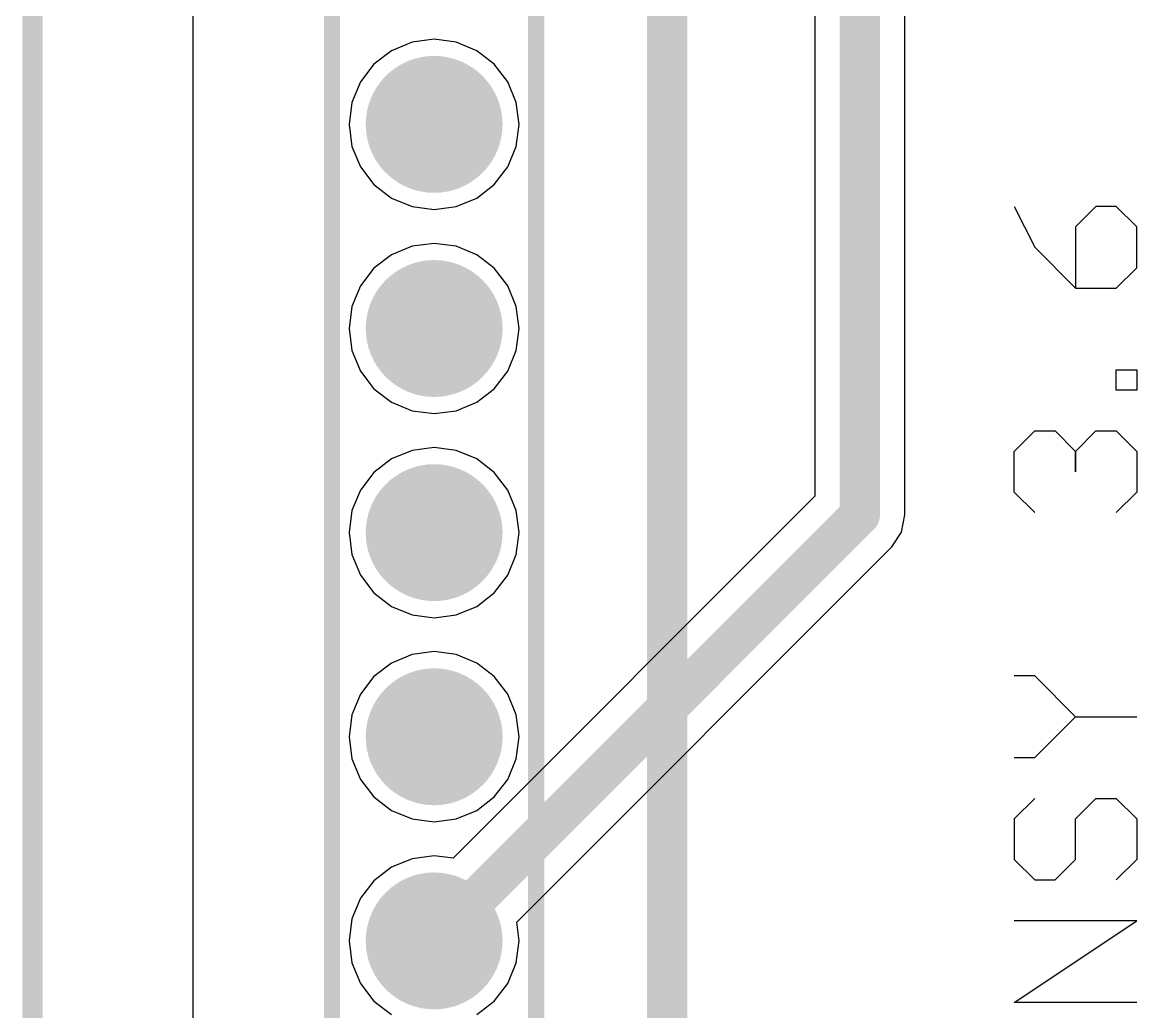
# Model space of a CAD drawing. Header units: millimetres. Extents: x -0.1 to 49.1, y -0.1 to 70.1.
# Drawn here: x -0.13 to 13.75, y 14.28 to 26.59 of the extents above; entities that cross this region are included whole.
import ezdxf

# ---------------------------------------------------------------- set-up
doc = ezdxf.new("R2010")
doc.units = ezdxf.units.MM
for name, color, linetype in [('BottomLayer', 5, 'Continuous'), ('BottomSolder', 6, 'Continuous'), ('Mechanical1', 6, 'Continuous'), ('MultiLayer', 9, 'Continuous'), ('TopLayer', 1, 'Continuous'), ('TopOverlay', 2, 'Continuous'), ('TopSolder', 216, 'Continuous')]:
    doc.layers.add(name, color=color, linetype=linetype)

# ---------------------------------------------------------------- blocks, each defined once
blk = doc.blocks.new('HDR1X24_24')
at = {"layer": 'BottomLayer', "const_width": 0.75}
for points in [[(9.785, 0, 1), (10.535, 0, 1)], [(12.325, 0, 1), (13.075, 0, 1)], [(14.865, 0, 1), (15.615, 0, 1)], [(17.405, 0, 1), (18.155, 0, 1)], [(19.945, 0, 1), (20.695, 0, 1)]]:
    blk.add_lwpolyline(points, format="xyb", close=True, dxfattribs=at)
at = {"layer": 'BottomSolder', "const_width": 0.852}
for points in [[(9.734, 0, 1), (10.586, 0, 1)], [(12.274, 0, 1), (13.126, 0, 1)], [(14.814, 0, 1), (15.666, 0, 1)], [(17.354, 0, 1), (18.206, 0, 1)], [(19.894, 0, 1), (20.746, 0, 1)]]:
    blk.add_lwpolyline(points, format="xyb", close=True, dxfattribs=at)
at = {"layer": 'MultiLayer', "const_width": 0.75}
for points in [[(9.785, 0, 1), (10.535, 0, 1)], [(12.325, 0, 1), (13.075, 0, 1)], [(14.865, 0, 1), (15.615, 0, 1)], [(17.405, 0, 1), (18.155, 0, 1)], [(19.945, 0, 1), (20.695, 0, 1)]]:
    blk.add_lwpolyline(points, format="xyb", close=True, dxfattribs=at)
at = {"layer": 'TopLayer', "const_width": 0.75}
for points in [[(9.785, 0, 1), (10.535, 0, 1)], [(12.325, 0, 1), (13.075, 0, 1)], [(14.865, 0, 1), (15.615, 0, 1)], [(17.405, 0, 1), (18.155, 0, 1)], [(19.945, 0, 1), (20.695, 0, 1)]]:
    blk.add_lwpolyline(points, format="xyb", close=True, dxfattribs=at)
at = {"layer": 'TopOverlay', "const_width": 0.2}
for points in [[(0.635, 1.27), (59.69, 1.27)], [(-1.27, -1.27), (59.69, -1.27)]]:
    blk.add_lwpolyline(points, dxfattribs=at)
at = {"layer": 'TopSolder', "const_width": 0.852}
for points in [[(9.734, 0, 1), (10.586, 0, 1)], [(12.274, 0, 1), (13.126, 0, 1)], [(14.814, 0, 1), (15.666, 0, 1)], [(17.354, 0, 1), (18.206, 0, 1)], [(19.894, 0, 1), (20.746, 0, 1)]]:
    blk.add_lwpolyline(points, format="xyb", close=True, dxfattribs=at)

msp = doc.modelspace()

# ---------------------------------------------------------------- linework, layer by layer
at = {"layer": 'BottomLayer'}
for p, q in [((2, 2), (2, 68)), ((9.739, 54.259), (9.739, 20.692)), ((10.861, 20.46), (10.861, 54.259)), ((5, 26.379), (4.726, 26.343)), ((5.274, 26.343), (5, 26.379)), ((4.47, 26.237), (4.251, 26.069)), ((4.726, 26.343), (4.47, 26.237)), ((5.53, 26.237), (5.274, 26.343)), ((5.749, 26.069), (5.53, 26.237)), ((4.251, 26.069), (4.083, 25.85)), ((5.917, 25.85), (5.749, 26.069)), ((4.083, 25.85), (3.977, 25.594)), ((6.023, 25.594), (5.917, 25.85)), ((3.977, 25.594), (3.941, 25.32)), ((6.059, 25.32), (6.023, 25.594)), ((3.941, 25.32), (3.977, 25.046)), ((6.023, 25.046), (6.059, 25.32)), ((3.977, 25.046), (4.083, 24.79)), ((5.917, 24.79), (6.023, 25.046)), ((4.083, 24.79), (4.251, 24.571)), ((5.749, 24.571), (5.917, 24.79)), ((4.251, 24.571), (4.47, 24.403)), ((5.53, 24.403), (5.749, 24.571)), ((4.47, 24.403), (4.726, 24.297)), ((4.726, 24.297), (5, 24.261)), ((5, 24.261), (5.274, 24.297)), ((5.274, 24.297), (5.53, 24.403)), ((4.726, 23.803), (4.47, 23.697)), ((5, 23.839), (4.726, 23.803)), ((5.274, 23.803), (5, 23.839)), ((5.53, 23.697), (5.274, 23.803)), ((4.47, 23.697), (4.251, 23.529)), ((5.749, 23.529), (5.53, 23.697)), ((4.251, 23.529), (4.083, 23.31)), ((5.917, 23.31), (5.749, 23.529)), ((4.083, 23.31), (3.977, 23.054)), ((6.023, 23.054), (5.917, 23.31)), ((3.977, 23.054), (3.941, 22.78)), ((6.059, 22.78), (6.023, 23.054)), ((3.941, 22.78), (3.977, 22.506)), ((6.023, 22.506), (6.059, 22.78)), ((3.977, 22.506), (4.083, 22.25)), ((5.917, 22.25), (6.023, 22.506)), ((4.083, 22.25), (4.251, 22.031)), ((5.749, 22.031), (5.917, 22.25)), ((4.251, 22.031), (4.47, 21.863)), ((5.53, 21.863), (5.749, 22.031)), ((4.47, 21.863), (4.726, 21.757)), ((5.274, 21.757), (5.53, 21.863)), ((4.726, 21.757), (5, 21.721)), ((5, 21.721), (5.274, 21.757)), ((4.726, 21.263), (4.47, 21.157)), ((5, 21.299), (4.726, 21.263)), ((5.274, 21.263), (5, 21.299)), ((5.53, 21.157), (5.274, 21.263)), ((4.47, 21.157), (4.251, 20.989)), ((5.749, 20.989), (5.53, 21.157)), ((4.251, 20.989), (4.083, 20.77)), ((5.917, 20.77), (5.749, 20.989)), ((4.083, 20.77), (3.977, 20.514)), ((9.739, 20.692), (5.235, 16.188)), ((6.023, 20.514), (5.917, 20.77)), ((3.977, 20.514), (3.941, 20.24)), ((6.059, 20.24), (6.023, 20.514)), ((10.818, 20.245), (10.861, 20.46)), ((3.941, 20.24), (3.977, 19.966)), ((6.023, 19.966), (6.059, 20.24)), ((10.697, 20.063), (10.818, 20.245)), ((6.028, 15.395), (10.697, 20.063)), ((3.977, 19.966), (4.083, 19.71)), ((5.917, 19.71), (6.023, 19.966)), ((4.083, 19.71), (4.251, 19.491)), ((5.749, 19.491), (5.917, 19.71)), ((4.251, 19.491), (4.47, 19.323)), ((5.53, 19.323), (5.749, 19.491)), ((4.47, 19.323), (4.726, 19.217)), ((5.274, 19.217), (5.53, 19.323)), ((4.726, 19.217), (5, 19.181)), ((5, 19.181), (5.274, 19.217)), ((5, 18.759), (4.726, 18.723)), ((5.274, 18.723), (5, 18.759)), ((4.47, 18.617), (4.251, 18.449)), ((4.726, 18.723), (4.47, 18.617)), ((5.53, 18.617), (5.274, 18.723)), ((5.749, 18.449), (5.53, 18.617)), ((4.251, 18.449), (4.083, 18.23)), ((5.917, 18.23), (5.749, 18.449)), ((4.083, 18.23), (3.977, 17.974)), ((6.023, 17.974), (5.917, 18.23)), ((3.977, 17.974), (3.941, 17.7)), ((6.059, 17.7), (6.023, 17.974)), ((3.941, 17.7), (3.977, 17.426)), ((6.023, 17.426), (6.059, 17.7)), ((3.977, 17.426), (4.083, 17.17)), ((5.917, 17.17), (6.023, 17.426)), ((4.083, 17.17), (4.251, 16.951)), ((5.749, 16.951), (5.917, 17.17)), ((4.251, 16.951), (4.47, 16.783)), ((5.53, 16.783), (5.749, 16.951)), ((4.47, 16.783), (4.726, 16.677)), ((4.726, 16.677), (5, 16.641)), ((5, 16.641), (5.274, 16.677)), ((5.274, 16.677), (5.53, 16.783)), ((4.726, 16.183), (4.47, 16.077)), ((5, 16.219), (4.726, 16.183)), ((5.235, 16.188), (5, 16.219)), ((4.47, 16.077), (4.251, 15.909)), ((4.251, 15.909), (4.083, 15.69)), ((4.083, 15.69), (3.977, 15.434)), ((3.977, 15.434), (3.941, 15.16)), ((6.059, 15.16), (6.028, 15.395)), ((3.941, 15.16), (3.977, 14.886)), ((6.023, 14.886), (6.059, 15.16)), ((3.977, 14.886), (4.083, 14.63)), ((5.917, 14.63), (6.023, 14.886)), ((4.083, 14.63), (4.251, 14.411)), ((5.749, 14.411), (5.917, 14.63)), ((4.251, 14.411), (4.47, 14.243)), ((5.53, 14.243), (5.749, 14.411))]:
    msp.add_line(p, q, dxfattribs=at)
at = {"layer": 'BottomLayer', "const_width": 0.5}
for points in [[(10.3, 20.46), (10.3, 54.5)], [(5, 15.16), (10.3, 20.46)]]:
    msp.add_lwpolyline(points, dxfattribs=at)
at = {"layer": 'BottomLayer', "const_width": 0.25}
for points in [[(10.175, 20.46, 1), (10.425, 20.46, 1)], [(10.175, 20.46, 1), (10.425, 20.46, 1)], [(4.875, 15.16, 1), (5.125, 15.16, 1)]]:
    msp.add_lwpolyline(points, format="xyb", close=True, dxfattribs=at)
at = {"layer": 'Mechanical1', "const_width": 0.254}
msp.add_lwpolyline([(0, 0), (0, 70)], dxfattribs=at)
at = {"layer": 'TopLayer', "const_width": 0.5}
msp.add_lwpolyline([(7.9, 14), (7.9, 65)], dxfattribs=at)
at = {"layer": 'TopOverlay'}
for p, q in [((12.222, 24.298), (12.476, 23.79)), ((13.238, 24.298), (12.984, 24.044)), ((13.492, 24.298), (13.238, 24.298)), ((13.746, 24.044), (13.492, 24.298)), ((12.984, 24.044), (12.984, 23.282)), ((13.746, 23.536), (13.746, 24.044)), ((12.476, 23.79), (12.984, 23.282)), ((13.492, 23.282), (13.746, 23.536)), ((12.984, 23.282), (13.492, 23.282)), ((13.492, 22.013), (13.492, 22.266)), ((13.492, 22.266), (13.746, 22.266)), ((13.746, 22.266), (13.746, 22.013)), ((13.746, 22.013), (13.492, 22.013)), ((12.222, 21.251), (12.476, 21.505)), ((12.476, 21.505), (12.73, 21.505)), ((12.73, 21.505), (12.984, 21.251)), ((12.984, 21.251), (13.238, 21.505)), ((13.238, 21.505), (13.492, 21.505)), ((13.492, 21.505), (13.746, 21.251)), ((12.222, 20.743), (12.222, 21.251)), ((12.984, 21.251), (12.984, 20.997)), ((12.984, 20.997), (12.984, 21.251)), ((13.746, 21.251), (13.746, 20.743)), ((12.476, 20.489), (12.222, 20.743)), ((13.746, 20.743), (13.492, 20.489)), ((12.476, 18.458), (12.222, 18.458)), ((12.984, 17.95), (12.476, 18.458)), ((12.476, 17.442), (12.984, 17.95)), ((12.984, 17.95), (13.746, 17.95)), ((12.222, 17.442), (12.476, 17.442)), ((12.476, 16.934), (12.222, 16.68)), ((12.984, 16.68), (13.238, 16.934)), ((13.238, 16.934), (13.492, 16.934)), ((13.492, 16.934), (13.746, 16.68)), ((12.222, 16.68), (12.222, 16.172)), ((12.984, 16.172), (12.984, 16.68)), ((13.746, 16.68), (13.746, 16.172)), ((12.222, 16.172), (12.476, 15.919)), ((12.73, 15.919), (12.984, 16.172)), ((13.746, 16.172), (13.492, 15.919)), ((12.476, 15.919), (12.73, 15.919)), ((12.222, 14.395), (13.746, 15.411)), ((13.746, 15.411), (12.222, 15.411)), ((13.746, 14.395), (12.222, 14.395))]:
    msp.add_line(p, q, dxfattribs=at)

# ---------------------------------------------------------------- block references
at = {"rotation": 90}
msp.add_blockref('HDR1X24_24', (5, 5), dxfattribs=at)

doc.saveas('drawing.dxf')
